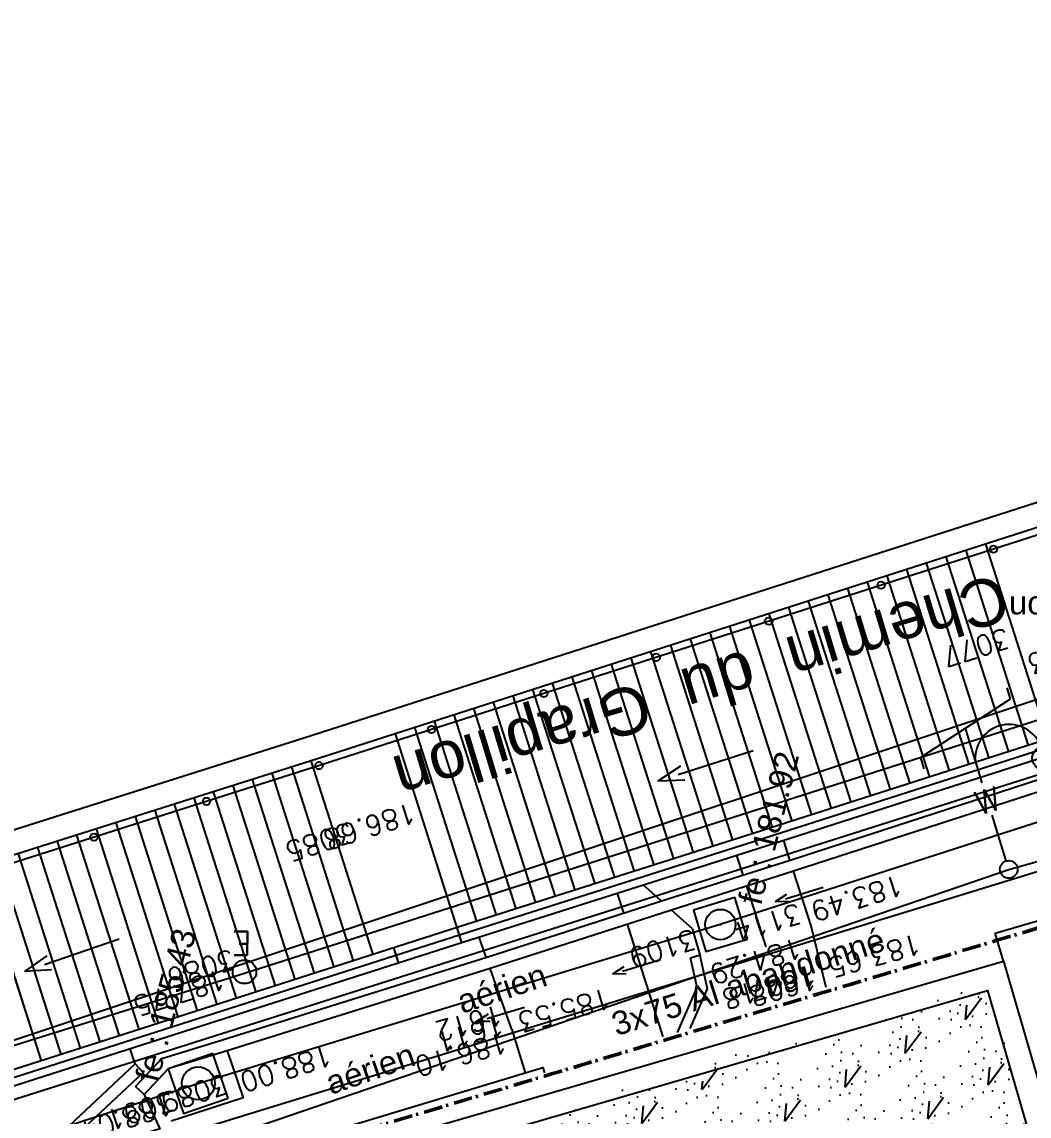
# Model space of a CAD drawing. Extents: x -594 to 29166, y -5797 to 14313.
# Drawn here: x 15936 to 17642, y 8526 to 10379 of the extents above; entities that cross this region are included whole.
import ezdxf
from ezdxf.enums import TextEntityAlignment as Align
from ezdxf.lldxf.tags import DXFTag

# ---------------------------------------------------------------- set-up
doc = ezdxf.new("R2010")
doc.units = 0
doc.linetypes.add('Style de ligne -15', pattern=[2.0832800000000002, 1.25, -0.41656, 0.1388600000000001, -0.2778600000000001])
doc.layers.get('0').update_dxf_attribs({"color": 252})
for name, color, linetype in [('A SITE', 252, 'Continuous'), ('AEP_SSL', 252, 'Continuous'), ('CAB_SSL', 252, 'Continuous'), ('EDF_SSL', 252, 'Texte-Electricite'), ('Fond topo - ASS', 252, 'Continuous'), ('Fond topo - BAT_ANN', 252, 'Continuous'), ('Fond topo - CLO_LEG', 252, 'Continuous'), ('Fond topo - CLO_MUR', 252, 'Continuous'), ('Fond topo - EAU', 252, 'Continuous'), ('Fond topo - EAU_TXT', 252, 'Continuous'), ('Fond topo - EDF', 252, 'Continuous'), ('Fond topo - VOI_NOM', 252, 'Continuous'), ('Fond topo - VOI_TXT', 252, 'Continuous'), ('Fond topo - Z_500', 252, 'Continuous'), ('GAZ_SSL', 252, 'Texte-GAZ'), ('prlm-VRD', 252, 'Continuous'), ('SA - bât D', 252, 'Continuous'), ('SA - muret béton', 252, 'Continuous'), ('SA - végétation basse', 252, 'Continuous'), ('TELECOM_SSL', 252, 'Texte-Telecom'), ('UNITAIRE SSL', 252, 'UNITAIRE')]:
    doc.layers.add(name, color=color, linetype=linetype)
for name, color, linetype, plot in [('Fond topo - N', 252, 'Continuous', False), ('Fond topo - NCACHE', 252, 'Continuous', False), ('Fond topo - ZCACHE', 252, 'Continuous', False)]:
    doc.layers.add(name, color=color, linetype=linetype, plot=plot)
doc.layers.add('Fond topo - P', color=252, linetype='Continuous', lineweight=50)
doc.styles.add('2000_ARIAL', font='arial.ttf', dxfattribs={"height": 0.400000006})
doc.styles.add('Lignes', font='arial.ttf', dxfattribs={"height": 0.35})
doc.styles.add('LignesA', font='arial.ttf', dxfattribs={"height": 0.349999994})
doc.styles.add('SIMPLEX', font='simplex_.ttf', dxfattribs={"height": 1.25})
doc.styles.add('TP-C_Autocad_Standard', font='simplex_.ttf', dxfattribs={"height": 1})
doc.styles.add('Tronçons', font='arial.ttf', dxfattribs={"height": 0.25})
tags = doc.linetypes.add('L16', pattern=[0.37500001490116125, 0.300000011920929, -0.07500000298023224]).pattern_tags.tags
tags[6:7] = [DXFTag(74, 4), DXFTag(75, 0), DXFTag(340, '0'), DXFTag(46, 0.0), DXFTag(50, 0.0), DXFTag(44, 0.0), DXFTag(45, 0.0)]
tags[4:5] = [DXFTag(74, 4), DXFTag(75, 0), DXFTag(340, '0'), DXFTag(46, 0.0), DXFTag(50, 0.0), DXFTag(44, 0.0), DXFTag(45, 0.0)]
tags = doc.linetypes.add('Texte-Electricite', pattern='A,5,-0.25,["ELEC",Lignes,S=1,R=0,X=0,Y=-0.18],-1.25', length=6.5).pattern_tags.tags
tags[15:16] = [DXFTag(74, 4), DXFTag(75, 0), DXFTag(340, '0'), DXFTag(46, 0.0), DXFTag(50, 0.0), DXFTag(44, 0.0), DXFTag(45, 0.0)]
tags[4:5] = [DXFTag(74, 4), DXFTag(75, 0), DXFTag(340, '0'), DXFTag(46, 0.0), DXFTag(50, 0.0), DXFTag(44, 0.0), DXFTag(45, 0.0)]
tags = doc.linetypes.add('Texte-GAZ', pattern='A,5,-0.25,["GAZ",Lignes,S=1,R=0,X=0,Y=-0.18],-1.25', length=6.5).pattern_tags.tags
tags[15:16] = [DXFTag(74, 4), DXFTag(75, 0), DXFTag(340, '0'), DXFTag(46, 0.0), DXFTag(50, 0.0), DXFTag(44, 0.0), DXFTag(45, 0.0)]
tags[4:5] = [DXFTag(74, 4), DXFTag(75, 0), DXFTag(340, '0'), DXFTag(46, 0.0), DXFTag(50, 0.0), DXFTag(44, 0.0), DXFTag(45, 0.0)]
tags = doc.linetypes.add('Texte-HT', pattern='A,5,-0.25,["HT",Lignes,S=1,R=0,X=0,Y=-0.18],-1.25', length=6.5).pattern_tags.tags
tags[15:16] = [DXFTag(74, 4), DXFTag(75, 0), DXFTag(340, '0'), DXFTag(46, 0.0), DXFTag(50, 0.0), DXFTag(44, 0.0), DXFTag(45, 0.0)]
tags[4:5] = [DXFTag(74, 4), DXFTag(75, 0), DXFTag(340, '0'), DXFTag(46, 0.0), DXFTag(50, 0.0), DXFTag(44, 0.0), DXFTag(45, 0.0)]
tags = doc.linetypes.add('Texte-Telecom', pattern='A,5,-0.25,["TEL",Lignes,S=1,R=0,X=0,Y=-0.18],-1.25', length=6.5).pattern_tags.tags
tags[15:16] = [DXFTag(74, 4), DXFTag(75, 0), DXFTag(340, '0'), DXFTag(46, 0.0), DXFTag(50, 0.0), DXFTag(44, 0.0), DXFTag(45, 0.0)]
tags[4:5] = [DXFTag(74, 4), DXFTag(75, 0), DXFTag(340, '0'), DXFTag(46, 0.0), DXFTag(50, 0.0), DXFTag(44, 0.0), DXFTag(45, 0.0)]
tags = doc.linetypes.add('Texte-TelecomA', pattern='A,5,-0.25,["TEL",LignesA,S=1,R=0,X=0,Y=-0.18],-1.25', length=6.5).pattern_tags.tags
tags[15:16] = [DXFTag(74, 4), DXFTag(75, 0), DXFTag(340, '0'), DXFTag(46, 0.0), DXFTag(50, 0.0), DXFTag(44, 0.0), DXFTag(45, 0.0)]
tags[4:5] = [DXFTag(74, 4), DXFTag(75, 0), DXFTag(340, '0'), DXFTag(46, 0.0), DXFTag(50, 0.0), DXFTag(44, 0.0), DXFTag(45, 0.0)]
tags = doc.linetypes.add('UNITAIRE', pattern='A,0.25,-0.2000000029802322,0,-0.2000000029802322,0.25,-0.300000011920929,["UNI",TP-C_Autocad_Standard,S=0.1500000059604645,R=0,X=-0.1,Y=-0.05],-0.449999988079071', length=1.650000095367432).pattern_tags.tags
tags[23:24] = [DXFTag(74, 4), DXFTag(75, 0), DXFTag(340, '0'), DXFTag(46, 0.0), DXFTag(50, 0.0), DXFTag(44, 0.0), DXFTag(45, 0.0)]
tags[12:13] = [DXFTag(74, 4), DXFTag(75, 0), DXFTag(340, '0'), DXFTag(46, 0.0), DXFTag(50, 0.0), DXFTag(44, 0.0), DXFTag(45, 0.0)]
tags[10:11] = [DXFTag(74, 4), DXFTag(75, 0), DXFTag(340, '0'), DXFTag(46, 0.0), DXFTag(50, 0.0), DXFTag(44, 0.0), DXFTag(45, 0.0)]
tags[8:9] = [DXFTag(74, 4), DXFTag(75, 0), DXFTag(340, '0'), DXFTag(46, 0.0), DXFTag(50, 0.0), DXFTag(44, 0.0), DXFTag(45, 0.0)]
tags[6:7] = [DXFTag(74, 4), DXFTag(75, 0), DXFTag(340, '0'), DXFTag(46, 0.0), DXFTag(50, 0.0), DXFTag(44, 0.0), DXFTag(45, 0.0)]
tags[4:5] = [DXFTag(74, 4), DXFTag(75, 0), DXFTag(340, '0'), DXFTag(46, 0.0), DXFTag(50, 0.0), DXFTag(44, 0.0), DXFTag(45, 0.0)]

# ---------------------------------------------------------------- blocks, each defined once
blk = doc.blocks.new('A 90.ASS01')
at = {"ltscale": 2, "flags": 128}
blk.add_lwpolyline([(0.499143, -0.5), (0.499143, 0.4991430000000001), (-0.5000000000000001, 0.4991430000000001), (-0.5000000000000001, -0.5)], close=True, dxfattribs=at)
at = {"ltscale": 2}
for radius in [0.35, 0.01]:
    blk.add_circle((0, 0), radius, dxfattribs=at)
blk = doc.blocks.new('A 90.ESC01')
at = {"ltscale": 2}
for p, q in [((1.338104, 0), (0, 0)), ((1.257547, 0.126415), (1.7, 0)), ((1.257547, -0.126415), (1.7, 0))]:
    blk.add_line(p, q, dxfattribs=at)
blk = doc.blocks.new('A 90.CLOLEG')
at = {"ltscale": 2}
blk.add_circle((0, 0), 0.0625, dxfattribs=at)
blk = doc.blocks.new('A 90.EAU03')
at = {"ltscale": 2}
blk.add_circle((0, 0), 0.2, dxfattribs=at)
blk = doc.blocks.new('A 90.EAU99')
at = {"style": 'SIMPLEX'}
blk.add_text('E', height=0.4, dxfattribs=at).set_placement((0, 0), align=Align.MIDDLE_CENTER)
blk = doc.blocks.new('A 90.EDF02')
at = {"ltscale": 2}
for p, q in [((0.875, 2.75), (0.875, 2.95)), ((-0.875, 2.25), (0.875, 2.75)), ((0, 1.535431), (0, 2.5)), ((-0.875, 2.25), (-0.875, 2.05)), ((0.978086, 1.392164), (0.895804, 1.204402)), ((1.125, 1.349688), (1.125, 1.178214)), ((1.271914, 1.392164), (1.354196, 1.204402)), ((0, 0.15), (0, 0.9586370000000001))]:
    blk.add_line(p, q, dxfattribs=at)
for centre, radius in [((1.125, 1.625), 0.2), ((0, 0), 0.15)]:
    blk.add_circle(centre, radius, dxfattribs=at)
blk.add_arc((0.557686, 1.79611), 0.574625, 2.870977029506814, 166.0535219962534, dxfattribs=at)
at = {"style": 'SIMPLEX'}
blk.add_text('W', height=0.4, dxfattribs=at).set_placement((0, 1.217323), align=Align.MIDDLE_CENTER)
blk = doc.blocks.new('A 90.PTOPO')
at = {"layer": 'Fond topo - NCACHE', "style": 'SIMPLEX'}
blk.add_attdef('MAT', text='', height=0.34, dxfattribs=at).set_placement((0.09999999986030161, -0.09999999962747097), align=Align.TOP_LEFT)
at = {"layer": 'Fond topo - ZCACHE', "style": 'SIMPLEX'}
blk.add_attdef('ALT', (0.09999999986030161, 0.09999999962747097), '', height=0.34, dxfattribs=at)
blk = doc.blocks.new('A$C380262B1')
at = {"layer": 'SA - végétation basse'}
h = blk.add_hatch(dxfattribs=at)
h.set_pattern_fill('PELOUSE3', color=256, scale=30.0000012, angle=-20.82846392552948, style=0, pattern_type=2)
h.set_pattern_definition([(53.64742507447051, (-355966725.0913794, -417896002.4038396), (25.90557404612839, 279.0231308899995), [45.00000180000001, -235.2231349089251]), (53.64742507447051, (-355966622.9912696, -417895944.9532638), (25.90557404612839, 279.0231308899995), [45.00000180000001, -235.2231349089251]), (53.64742507447051, (-355966520.8911597, -417895887.5026879), (25.90557404612839, 279.0231308899995), [45.00000180000001, -235.2231349089251]), (84.69564707447051, (-355966725.0913794, -417896002.4038396), (-140.1973778235696, 53.33570164548996), [30.0000012, -250.223135508925]), (84.69564707447051, (-355966622.9912696, -417895944.9532638), (-140.1973778235696, 53.33570164548996), [30.0000012, -250.223135508925]), (84.69564707447051, (-355966520.8911597, -417895887.5026879), (-140.1973778235696, 53.33570164548996), [30.0000012, -250.223135508925]), (339.1715360744705, (-355966713.1822383, -417895996.5797812), (102.1001098539328, 57.45057585276996), [0, -150.000006]), (339.1715360744705, (-355966690.0264062, -417895992.8067606), (102.1001098539328, 57.45057585276996), [0, -150.000006]), (339.1715360744705, (-355966689.8230258, -417895975.583523), (102.1001098539328, 57.45057585276996), [0, -150.000006]), (339.1715360744705, (-355966667.4345751, -417895981.7416531), (102.1001098539328, 57.45057585276996), [0, -150.000006]), (339.1715360744705, (-355966667.4774275, -417895943.195383), (102.1001098539328, 57.45057585276996), [0, -150.000006]), (339.1715360744705, (-355966702.8836706, -417895964.7505906), (102.1001098539328, 57.45057585276996), [0, -150.000006]), (339.1715360744705, (-355966702.2829356, -417895958.2611007), (102.1001098539328, 57.45057585276996), [0, -150.000006]), (339.1715360744705, (-355966697.5441572, -417895931.7570084), (102.1001098539328, 57.45057585276996), [0, -150.000006]), (339.1715360744705, (-355966737.8127766, -417895991.9278612), (102.1001098539328, 57.45057585276996), [0, -150.000006]), (339.1715360744705, (-355966734.0439305, -417895977.6338269), (102.1001098539328, 57.45057585276996), [0, -150.000006]), (339.1715360744705, (-355966751.1803502, -417895988.4151785), (102.1001098539328, 57.45057585276996), [0, -150.000006]), (339.1715360744705, (-355966746.2589115, -417895966.6957147), (102.1001098539328, 57.45057585276996), [0, -150.000006]), (339.1715360744705, (-355966731.9516711, -417895957.2004339), (102.1001098539328, 57.45057585276996), [0, -150.000006]), (339.1715360744705, (-355966730.7826623, -417895942.7037272), (102.1001098539328, 57.45057585276996), [0, -150.000006]), (339.1715360744705, (-355966735.6028003, -417895921.9965949), (102.1001098539328, 57.45057585276996), [0, -150.000006]), (339.1715360744705, (-355966711.9952764, -417895945.1487683), (102.1001098539328, 57.45057585276996), [0, -150.000006]), (339.1715360744705, (-355966757.7047738, -417895945.8303224), (102.1001098539328, 57.45057585276996), [0, -150.000006]), (339.1715360744705, (-355966771.721233, -417895970.3808718), (102.1001098539328, 57.45057585276996), [0, -150.000006]), (339.1715360744705, (-355966749.1842839, -417896002.5399915), (102.1001098539328, 57.45057585276996), [0, -150.000006]), (339.1715360744705, (-355966733.1895816, -417896014.9160342), (102.1001098539328, 57.45057585276996), [0, -150.000006]), (339.1715360744705, (-355966751.1997662, -417896025.3617671), (102.1001098539328, 57.45057585276996), [0, -150.000006]), (339.1715360744705, (-355966706.0129958, -417896040.9795207), (102.1001098539328, 57.45057585276996), [0, -150.000006]), (339.1715360744705, (-355966717.181097, -417896012.3558841), (102.1001098539328, 57.45057585276996), [0, -150.000006]), (339.1715360744705, (-355966698.3883775, -417896014.7869055), (102.1001098539328, 57.45057585276996), [0, -150.000006])])
h.paths.add_polyline_path([(9143.451856914908, 5126.872771698981), (9543.829250941053, 5243.297675065695), (9476.5364152845, 5474.71319977194), (7903.926948038861, 5017.125107254832), (7966.708649275824, 4801.360975019634), (9138.984300242737, 5142.236397787928)])
at = {"layer": 'AEP_SSL', "ltscale": 100, "elevation": 1e-07, "flags": 128}
blk.add_lwpolyline([(-4657.503307238221, 2524.130644276738), (-4321.238532988355, 2506.505002174526), (2406.852579722181, 2512.462495360523), (5039.464848442003, 2523.522771988064), (5735.795530723408, 4713.059323653579), (6159.106952929869, 4859.974169917405), (8218.18221253343, 5503.858360275625), (11299.44719583727, 6487.653621472417), (12284.40978354774, 6868.603047262876), (12195.44643666595, 7437.495728023349), (11556.68527921662, 8377.556826360524)], dxfattribs=at)
at = {"layer": 'CAB_SSL', "elevation": 1e-07, "flags": 128}
blk.add_lwpolyline([(7487.56546122022, 4987.51810081303), (9512.62837620452, 5679.949145950376), (11514.97279806063, 6245.279453136026), (13033.62673330121, 8077.81467474997), (12147.44226196781, 9412.934152409434)], dxfattribs=at)
at = {"layer": 'EDF_SSL', "linetype": 'Texte-HT', "flags": 128}
blk.add_lwpolyline([(7763.814568566158, 5124.046093970536), (11650.91139446013, 6318.727680668234), (12323.15852432512, 6527.59858649224, -0.3379436446975143), (13124.6891353745, 5974.340765923261), (13610.63621998765, 3909.312584623694)], format="xyb", dxfattribs=at)
at = {"layer": 'Fond topo - BAT_ANN', "ltscale": 2, "flags": 128}
for points in [[(9473.087181895971, 6230.555729754268), (9578.777086501941, 5900.379235297441)], [(9406.378791015595, 6209.14551988244), (9512.052211957052, 5879.020520485937)], [(9439.732986409217, 6219.850624818354), (9545.41464918293, 5889.699877984821)], [(9373.024595575407, 6198.440415039658), (9478.68977454491, 5868.341162987052)], [(9306.316204508767, 6177.030204888432), (9411.964900093153, 5846.982448268681)], [(9306.316204508767, 6177.030204888432), (9411.964900093153, 5846.982448268681)], [(9339.67039999552, 6187.735309824347), (9445.327337319031, 5857.661805674433)], [(9239.607813674957, 6155.619995109736), (9345.240025455132, 5825.623733270912)], [(9272.962009068578, 6166.325099952518), (9378.602462774143, 5836.303090583532)], [(9172.899422654882, 6134.209784865378), (9278.515150817111, 5804.265018180012)], [(9206.253618141636, 6144.914889987557), (9311.877588136122, 5814.944375958293)], [(9139.545227168128, 6123.504680022596), (9245.152713544667, 5793.585661053657)], [(9072.83683619462, 6102.094470337032), (9178.427838953212, 5772.226945869624)], [(9106.191031681374, 6112.799575086682), (9211.790276365355, 5782.906303554772)], [(9006.128445314243, 6080.684260092675), (9111.702964408323, 5750.868231244384)], [(9039.4826406613, 6091.389364935457), (9145.065401727334, 5761.547588650136)], [(8972.77424982749, 6069.97915515676), (9078.34052699618, 5740.188873559236)], [(8906.065858760849, 6048.5689451918), (9011.568572418764, 5718.977237679063)], [(8939.420054340735, 6059.274050220846), (9044.954084279016, 5729.584510065614)], [(8839.357467833906, 6027.158735133707), (8944.797548698261, 5697.762692905962)], [(8872.711663274094, 6037.863840069621), (8978.183060558513, 5708.369965385645)], [(8772.64907695353, 6005.74852535501), (8878.02652507089, 5676.548148412257)], [(8806.003272393718, 6016.453630290925), (8911.412036931142, 5687.155420705675)], [(8739.294881327078, 5995.043420046567), (8844.64101321064, 5665.940875932573)], [(8672.586490539834, 5973.633210361003), (8777.869989536703, 5644.726331159472)], [(8705.940685980022, 5984.338315203785), (8811.255501303822, 5655.333603546022)], [(8605.87809951976, 5952.22300030291), (8711.098965955898, 5623.511786758899)], [(8639.232295099646, 5962.928105425089), (8744.48447781615, 5634.11905914545)], [(8539.169708499685, 5930.812790431081), (8644.327942281961, 5602.297242172061)], [(8572.523903939873, 5941.517895273863), (8677.713454188779, 5612.904514279216)], [(8505.815513199195, 5920.107685495167), (8610.942430375144, 5591.689969599246)], [(8473.162790527567, 5909.627719782292), (8577.549168141559, 5581.080234982072)], [(8330.395201640204, 5863.801367022096), (8435.383800463751, 5535.598203539847)], [(8264.26872885786, 5842.803844437002), (8369.302485184744, 5514.45951424539)], [(8297.331965202466, 5853.302605822681), (8402.343142824247, 5525.028858706354)], [(8198.14225579612, 5821.806321851908), (8303.22116999887, 5493.320824764668)], [(8231.205492373556, 5832.305083237587), (8336.261827591807, 5503.890169505029)], [(8132.015782920644, 5800.808799173682), (8237.139854719862, 5472.182135656475)], [(8165.079019451514, 5811.307560559361), (8270.180512266234, 5482.751480117439)], [(8098.952546389773, 5790.310037974267), (8204.099197080359, 5461.612790822982)], [(8032.826073653996, 5769.312515389173), (8138.017881894484, 5440.474101621657)], [(8065.889310045168, 5779.81127668172), (8171.05853962712, 5451.043446362018)], [(7966.699600638822, 5748.314992710947), (8071.936566615477, 5419.335412234067)], [(7999.762837169692, 5758.813754096626), (8104.977224161848, 5429.904756974428)], [(7900.573127670214, 5727.317470125853), (8005.855251429603, 5398.19672293961)], [(7933.63636424765, 5737.8162314184), (8038.895909069106, 5408.766067773103)], [(7867.509891232476, 5716.818708833306), (7972.814593790099, 5387.627378478645)], [(7801.422327430919, 5695.69955356419), (7906.733278604224, 5366.488689091056)], [(7834.44665488787, 5706.319947540759), (7939.773936197162, 5377.058033831417)], [(7768.403903907165, 5685.060703381895), (7873.692620918155, 5355.919344350695)], [(7818.419083906338, 5528.709056321531), (7873.692620918155, 5355.919344350695)], [(8316.57982119359, 5211.377072893082), (8313.748623011634, 5220.723314769565), (8723.662524065003, 5344.389579538255), (8726.353224320337, 5335.507143661379)]]:
    blk.add_lwpolyline(points, dxfattribs=at)
at = {"layer": 'Fond topo - CLO_LEG', "ltscale": 2, "flags": 128}
blk.add_lwpolyline([(11013.06895320304, 6702.626105491071), (10695.14430337586, 6605.165996029972), (10024.72309456207, 6392.455950472503), (9622.604160755873, 6265.940628573298), (8332.648496190086, 5851.926421001553), (7833.746667997912, 5693.507228977977), (7199.461275013164, 5489.134439919143), (6764.488303847611, 5350.472626462578), (6019.024438923225, 5110.180944018065)], dxfattribs=at)
at = {"layer": 'Fond topo - CLO_MUR', "ltscale": 2, "flags": 128}
for points in [[(11946.63422587328, 7061.579361185431), (11946.68468819, 7058.146476186811), (11958.40659285896, 7016.703787911682), (11595.09133487009, 6903.213489800691), (11119.63964817114, 6748.396131955086), (10691.56444715336, 6616.619698330759), (10021.10785124823, 6403.898425213992), (9618.969832686707, 6277.377098705619), (8328.99903175421, 5863.35803316906), (7830.090687749907, 5704.936772026121), (7195.798829058185, 5500.561899784951), (6760.825190041214, 5361.899873428046), (6003.153103170916, 5117.67301140353), (5798.926352476701, 5045.339962281286), (5763.726715324447, 5043.867090716957), (5344.751029880717, 4911.186677962542), (5135.522418888286, 4837.955181114376), (4748.130107484758, 4683.849306218326), (4567.097202828154, 4588.07363556698), (4376.843392662704, 4474.072924535722), (3866.990749305114, 4113.186447322369)], [(5756.555655691773, 5084.602906368672), (5756.555655831471, 5084.602906368672), (5791.05100040324, 5086.046308092772), (5990.017048688605, 5156.516121141612), (6748.309550900012, 5400.942966900765), (7183.285471657291, 5539.605720620601), (7817.599421972409, 5743.987711053341), (8316.5300284978, 5902.41604130715), (9606.552545260638, 6316.451705247163), (10008.7557699997, 6442.993546836077), (10679.33327141218, 6655.753180757164), (11107.57702863775, 6787.581501714884), (11582.63126732782, 6942.275075241922), (11908.09409301728, 7043.941251840442), (11904.1831960436, 7057.768192701041)], [(9142.085287114605, 5695.748346485197), (9131.42214990221, 5728.830819204449)], [(9062.683635624126, 5670.575935486703), (9052.204514155164, 5703.558102808892)], [(9178.036601096392, 5584.209094382822), (9148.220850294456, 5676.712710782885)], [(8924.0042346064, 5626.553414575755), (8894.013860682026, 5653.297637961804)], [(9101.458384888247, 5548.535620607435), (9068.739730259404, 5651.514878962188)], [(8976.35608073324, 5579.868118837475), (8941.314037842676, 5611.11722011119)], [(8577.432178938761, 5581.037924531846), (8585.658535407856, 5555.321644432842)], [(8976.35608073324, 5579.868118837475), (8990.191107615829, 5533.711241930722)], [(9203.627917123958, 5480.099544860422), (9178.036601096392, 5584.209094382822)], [(8627.59341141209, 5531.07407670468), (8615.582038089633, 5564.834049902855)], [(8470.51407857798, 5546.835994720458), (8478.740435093641, 5521.119714621454)], [(8951.371600991115, 5403.670540452003), (8984.622233873233, 5479.598935134708), (8973.58353571035, 5530.079636536538)], [(8972.768702264875, 5410.152229387312), (9002.409239951521, 5477.836908958851), (8990.191107615829, 5533.711241930722)], [(8973.58353571035, 5530.079636536538), (8989.93750596419, 5535.033641662448)], [(8671.093178587034, 5408.810707181691), (8634.300541086122, 5512.222567573189)], [(8671.093178587034, 5408.810707181691), (8693.292444664985, 5335.227279178797)], [(8032.593563990667, 5350.407758727669), (8024.469745950773, 5375.803495012223)], [(8188.361538946629, 5372.820978797971), (8215.851511294022, 5292.976744100451), (8093.473184946924, 5253.634531237184)], [(7801.719875214621, 5050.113580562173), (7781.01389114745, 5114.850124157964), (8032.593563990667, 5350.407758727669)], [(8046.263170428574, 5335.808379948138), (8032.593563990667, 5350.407758727669)], [(7818.786410382017, 5062.405587080865), (7803.916527284309, 5108.895762730389), (8046.263170428574, 5335.808379948138)], [(8048.207577737048, 5298.446364887058), (8074.572231667116, 5240.473471861332), (7936.275083757937, 5196.614447981118)]]:
    blk.add_lwpolyline(points, dxfattribs=at)
for points in [[(11343.29228000715, 6113.533906918018), (11255.84951904602, 6400.407557189464, 0.4408759077093375), (11209.58770718426, 6422.43868401274), (10863.88522386551, 6312.200517579912), (10121.76772756502, 6074.19121172279), (9079.686832241714, 5740.619827248155), (8579.803016455844, 5581.796329468488), (7940.663035074249, 5377.342447079717), (6874.063527910039, 5036.190587654709), (6307.745935814455, 4854.44377809763), (5603.550239698961, 4629.962216969579), (5448.698277072981, 4574.623246304691), (5238.333492539823, 4512.935848534107), (4962.167990067974, 4398.673116508871), (4739.823423745111, 4271.408816799521), (4556.784951733425, 4168.18716339767), (4444.459800748155, 4090.558235906065), (4277.062816964462, 3986.162450537086), (4117.869460908696, 3861.611535400152), (4098.747674236074, 3847.307621501386), (3964.908347278833, 3743.032586574554)], [(11317.44550387375, 6105.726933851837), (11230.0226715859, 6392.535203322767, 0.4670975133110565), (11219.14476486854, 6397.146728169172), (10872.1094774548, 6286.483554914593), (10130.01338001341, 6048.481112159788), (9087.89035785012, 5714.896238408982), (8588.004065630957, 5556.071953848003), (7948.889391450211, 5351.626167073845), (6882.288973545656, 5010.474016331135), (6315.971430949867, 4828.72720900923), (5611.750646168366, 4604.237650334835), (5606.732141459361, 4602.443644963205)]]:
    blk.add_lwpolyline(points, format="xyb", dxfattribs=at)
at = {"layer": 'Fond topo - CLO_MUR', "linetype": 'L16', "ltscale": 2, "flags": 128}
blk.add_lwpolyline([(11330.3688918706, 6109.630420431494), (11242.9360952694, 6396.471380256115, 0.4473470729667258), (11214.24787403084, 6409.754962753504), (10867.99735068344, 6299.342036340385), (10125.89055388235, 6061.336162127554), (9083.7885950692, 5727.758032642304), (8583.9035410434, 5568.934141471981), (7944.776213448495, 5364.484307263046), (6878.176250634715, 5023.332301806658), (6311.858683405444, 4841.585493460298), (5607.650442840531, 4617.099933512509), (5605.14117507264, 4616.203064844012)], format="xyb", dxfattribs=at)
at = {"layer": 'Fond topo - CLO_MUR', "ltscale": 2, "flags": 128}
blk.add_lwpolyline([(8033.595946803689, 5312.102873995899), (8077.952542295679, 5359.561723098158), (8182.419284293428, 5391.917845234274), (8628.250746708363, 5531.285816431045), (8935.22590692155, 5630.1681201905), (9142.11959745735, 5695.759450830518), (9655.405046185479, 5861.878279037773), (10199.38375265338, 6034.879525657742), (10745.84631952457, 6210.29099933803), (10751.95901049301, 6191.248021367936), (10205.4708271753, 6015.828324854373), (9661.51494430378, 5842.834337055682), (9148.220850294456, 5676.712710782885), (8941.314037842676, 5611.11722011119), (8634.300541086122, 5512.222567573189), (8188.361538946629, 5372.820978797971), (8088.939895248041, 5342.027457803487), (8048.207577737048, 5298.446364887058)], close=True, dxfattribs=at)
at = {"layer": 'Fond topo - CLO_MUR', "linetype": 'L16', "ltscale": 2, "flags": 128}
for points in [[(8860.575179057196, 5606.121757719665), (8850.026763929054, 5639.322021417319)], [(8927.222391217947, 5396.355172619223), (8866.631320631132, 5587.060553394257)]]:
    blk.add_lwpolyline(points, dxfattribs=at)
at = {"layer": 'GAZ_SSL', "linetype": 'Texte-GAZ', "ltscale": 100, "elevation": 1e-07, "flags": 128}
blk.add_lwpolyline([(-5152.651921892539, 2364.05467223376), (2667.48430300504, 2357.66564430669), (4919.708398170769, 2311.990035325289), (4981.80716377683, 2316.586419288069), (5207.02262991108, 2843.639868218452), (5728.464187914506, 4507.656638603657), (6339.110038243234, 4692.383073084056), (6432.225606171414, 4848.188790306449), (10857.22253280692, 6251.024251058697), (11031.19929251261, 6212.292158883064), (11941.10199040733, 6493.718900345265), (12510.72370973416, 6660.813371278345), (12700.19937152974, 6574.037991091608), (12863.2275196258, 5583.501624129712), (13335.00721133314, 3411.644413694739), (13791.09376040287, 3267.407752200961), (13865.71458079852, 2980.878825392574), (14635.98717409186, 3165.204820595682), (15405.97443720326, 3172.404109500349)], dxfattribs=at)
at = {"layer": 'SA - bât D', "elevation": 1e-07, "flags": 128}
for points in [[(7928.301503648981, 4790.185503289104), (7854.264003969729, 5044.632842950522), (9503.776585264131, 5524.291149992495), (9582.238310901448, 5254.466565139591)], [(7966.708649275824, 4801.360975019634), (7903.848536452278, 5017.394587118178), (9476.5364152845, 5474.71319977194), (9543.829250941053, 5243.297675065695)]]:
    blk.add_lwpolyline(points, dxfattribs=at)
at = {"layer": 'SA - muret béton', "elevation": 1e-07, "flags": 128}
blk.add_lwpolyline([(9503.776585264131, 5524.291149992495), (9489.932273607701, 5571.870394237339), (10222.42092280649, 5785.00537239015)], dxfattribs=at)
at = {"layer": 'TELECOM_SSL', "linetype": 'Texte-TelecomA', "elevation": 1e-07, "flags": 128}
blk.add_lwpolyline([(5337.191374832764, 4562.161648645997), (11081.4265221823, 6474.496048502623)], dxfattribs=at)
at = {"layer": 'UNITAIRE SSL', "ltscale": 200, "elevation": 1e-07, "flags": 128}
blk.add_lwpolyline([(-5369.323243759573, 4907.749354373664), (-4092.277112370357, 2915.095972269773), (1383.169260621071, 3181.032850407064), (5037.592502357438, 4148.632023856044), (6149.244980933145, 4707.472472917289), (7015.098215872422, 4951.400265283882), (8140.342157287523, 5317.590832151472), (9024.055468244478, 5587.232588510959), (10084.9646597635, 5928.456863574683), (11017.82730841078, 6277.344182692467), (12233.88748117723, 7183.345970883965), (11504.18372829445, 8257.060418836772)], dxfattribs=at)
at = {"layer": 'Fond topo - ASS', "ltscale": 2, "zscale": 100}
for p, xscale, yscale, rotation in [((9024.268000712618, 5586.5293296054), 73.46722247026369, 73.46722247026369, 16.81538161685303), ((8139.587852032855, 5317.331734206527), 79.7563923530909, 79.7563923530909, 18.95719396938199)]:
    blk.add_blockref('A 90.ASS01', p, dxfattribs=dict(at, xscale=xscale, yscale=yscale, rotation=rotation))
at = {"layer": 'Fond topo - BAT_ANN', "ltscale": 2}
for p, xscale, yscale, zscale, rotation in [((9079.935884987935, 5881.308112572878), 99.99999999999999, 99.99999999999999, 99.99999999999999, 197.7765090137195), ((9198.291422100738, 5649.516528099774), 49.99999999999999, 49.99999999999999, 100, 196.8068488920958), ((8005.909530026838, 5562.423250824212), 100, 100, 100, 198.9731972824019), ((8922.657181555405, 5527.014486491679), 49.99999999999999, 49.99999999999999, 100, 196.8068488920958), ((8692.530385171995, 5446.605513244866), 49.99999999999999, 49.99999999999999, 100, 196.8068488920958)]:
    blk.add_blockref('A 90.ESC01', p, dxfattribs=dict(at, xscale=xscale, yscale=yscale, zscale=zscale, rotation=rotation))
at = {"layer": 'Fond topo - CLO_LEG', "ltscale": 2}
for p, xscale, yscale, zscale, rotation in [((9486.859857151285, 6222.373185120522), 100, 100, 100, 197.7941512631845), ((9296.427738526836, 6161.253563314675), 100, 100, 100, 197.7941512631845), ((9105.995619809255, 6100.1339411363), 100, 100, 100, 197.7941512631845), ((8915.563501277938, 6039.014319051056), 100, 100, 100, 197.7941512631845), ((8725.131382560357, 5977.894696965813), 100, 100, 100, 197.7941512631845), ((8534.699264029041, 5916.775074973702), 100, 100, 100, 197.7941512631845), ((8344.267145451158, 5855.655452795326), 100, 100, 100, 197.7941512631845), ((8153.657947992906, 5795.090513769536), 99.99999999999999, 99.99999999999999, 99.99999999999999, 197.6165067271137), ((7963.037244835868, 5734.561615996062), 99.99999999999999, 99.99999999999999, 99.99999999999999, 197.6165067271137)]:
    blk.add_blockref('A 90.CLOLEG', p, dxfattribs=dict(at, xscale=xscale, yscale=yscale, zscale=zscale, rotation=rotation))
at = {"layer": 'Fond topo - EAU', "ltscale": 2, "xscale": 100, "yscale": 100, "zscale": 100, "rotation": 281.8601992815302}
blk.add_blockref('A 90.EAU03', (8217.983971117064, 5506.412404868751), dxfattribs=at)
at = {"layer": 'Fond topo - EAU_TXT', "ltscale": 2, "xscale": 100, "yscale": 100, "zscale": 100, "rotation": 179.9607580165454}
blk.add_blockref('A 90.EAU99', (8213.367437804118, 5554.816289059817), dxfattribs=at)
at = {"layer": 'Fond topo - EDF', "ltscale": 2, "xscale": 100, "yscale": 100, "zscale": 100, "rotation": 17.01884706825839}
blk.add_blockref('A 90.EDF02', (9512.62837620452, 5679.949145950376), dxfattribs=at)
at = {"layer": 'Fond topo - P', "ltscale": 2}
ref = blk.add_blockref('A 90.PTOPO', (9530.692691961303, 6050.595444627105), dxfattribs=dict(at, xscale=100, yscale=100, zscale=100, rotation=197.7963440902774))
ref.add_attrib('MAT', '3077', dxfattribs={"layer": 'Fond topo - N', "color": 0, "ltscale": 2, "height": 34, "rotation": 197.7963440575336, "style": 'SIMPLEX'}).set_placement((9518.114857422188, 6057.060587778687), align=Align.TOP_LEFT)
ref.add_attrib('ALT', '182.03', (9693.855696497485, 6091.091538220643), dxfattribs={"layer": 'Fond topo - Z_500', "color": 0, "ltscale": 2, "height": 34, "rotation": 197.7963440575336, "style": 'SIMPLEX'})
ref = blk.add_blockref('A 90.PTOPO', (8418.436174979433, 5721.359097771346), dxfattribs=dict(at, xscale=100, yscale=100, zscale=100, rotation=197.7963440953711))
ref.add_attrib('MAT', '3085', dxfattribs={"layer": 'Fond topo - N', "color": 0, "ltscale": 2, "height": 34, "rotation": 197.7963440638844, "style": 'SIMPLEX'}).set_placement((8405.85834053345, 5727.824241295456), align=Align.TOP_LEFT)
ref.add_attrib('ALT', '186.68', (8501.473783235997, 5793.694755807518), dxfattribs={"layer": 'Fond topo - Z_500', "color": 0, "ltscale": 2, "height": 34, "rotation": 197.7963440638844, "style": 'SIMPLEX'})
ref = blk.add_blockref('A 90.PTOPO', (9178.036601096392, 5584.209094382822), dxfattribs=dict(at, xscale=100, yscale=100, zscale=100, rotation=197.7963440902774))
ref.add_attrib('MAT', '3114', dxfattribs={"layer": 'Fond topo - N', "color": 0, "ltscale": 2, "height": 34, "rotation": 197.7963440575336, "style": 'SIMPLEX'}).set_placement((9165.45876651071, 5590.6742378138), align=Align.TOP_LEFT)
ref.add_attrib('ALT', '183.49', (9326.636967156082, 5671.512784808873), dxfattribs={"layer": 'Fond topo - Z_500', "color": 0, "ltscale": 2, "height": 34, "rotation": 197.7963440575336, "style": 'SIMPLEX'})
ref = blk.add_blockref('A 90.PTOPO', (8999.731671856716, 5540.73975700885), dxfattribs=dict(at, xscale=100, yscale=100, zscale=100, rotation=197.7963440902774))
ref.add_attrib('MAT', '3109', dxfattribs={"layer": 'Fond topo - N', "color": 0, "ltscale": 2, "height": 34, "rotation": 197.7963440575336, "style": 'SIMPLEX'}).set_placement((8987.1538374573, 5547.20490053296), align=Align.TOP_LEFT)
ref.add_attrib('ALT', '184.29', (9155.225009704009, 5564.858968649059), dxfattribs={"layer": 'Fond topo - Z_500', "color": 0, "ltscale": 2, "height": 34, "rotation": 197.7963440575336, "style": 'SIMPLEX'})
ref = blk.add_blockref('A 90.PTOPO', (9202.294360799715, 5495.160326082259), dxfattribs=dict(at, xscale=100, yscale=100, zscale=100, rotation=260.3218284248761))
ref.add_attrib('MAT', '1607', dxfattribs={"layer": 'Fond topo - N', "color": 0, "ltscale": 2, "height": 34, "rotation": 195.5897413310639, "style": 'SIMPLEX'}).set_placement((9190.75554641895, 5486.983788292854), align=Align.TOP_LEFT)
ref.add_attrib('ALT', '183.65', (9358.303554728627, 5571.569541003554), dxfattribs={"layer": 'Fond topo - Z_500', "color": 0, "ltscale": 2, "height": 34, "rotation": 195.5897413310639, "style": 'SIMPLEX'})
ref = blk.add_blockref('A 90.PTOPO', (8217.983971117064, 5506.412404868751), dxfattribs=dict(at, xscale=100, yscale=100, zscale=100, rotation=197.7963440953711))
ref.add_attrib('MAT', '3086', dxfattribs={"layer": 'Fond topo - N', "color": 0, "ltscale": 2, "height": 34, "rotation": 197.7963440638844, "style": 'SIMPLEX'}).set_placement((8205.406136671081, 5512.877548206597), align=Align.TOP_LEFT)
ref.add_attrib('ALT', '187.75', (8179.17228625156, 5511.905683390795), dxfattribs={"layer": 'Fond topo - Z_500', "color": 0, "ltscale": 2, "height": 34, "rotation": 197.7963440638844, "style": 'SIMPLEX'})
ref = blk.add_blockref('A 90.PTOPO', (9202.73710633628, 5487.200944684445), dxfattribs=dict(at, xscale=99.99999999999999, yscale=99.99999999999999, zscale=99.99999999999999, rotation=260.7833026616665))
ref.add_attrib('MAT', '1608', dxfattribs={"layer": 'Fond topo - N', "color": 0, "ltscale": 2, "height": 34, "rotation": 196.051215535528, "style": 'SIMPLEX'}).set_placement((9191.264521470293, 5478.931736946105), align=Align.TOP_LEFT)
ref.add_attrib('ALT', '184.18', (9178.46178417094, 5519.076289236545), dxfattribs={"layer": 'Fond topo - Z_500', "color": 0, "ltscale": 2, "height": 34, "rotation": 196.051215535528, "style": 'SIMPLEX'})
ref = blk.add_blockref('A 90.PTOPO', (8670.708721643314, 5427.230834588408), dxfattribs=dict(at, xscale=100, yscale=100, zscale=100, rotation=260.4852491390907))
ref.add_attrib('MAT', '1612', dxfattribs={"layer": 'Fond topo - N', "color": 0, "ltscale": 2, "height": 34, "rotation": 195.7531619811294, "style": 'SIMPLEX'}).set_placement((8659.193275636062, 5419.02141906321), align=Align.TOP_LEFT)
ref.add_attrib('ALT', '185.53', (8832.691793562844, 5479.467196948825), dxfattribs={"layer": 'Fond topo - Z_500', "color": 0, "ltscale": 2, "height": 34, "rotation": 195.7531619811294, "style": 'SIMPLEX'})
ref = blk.add_blockref('A 90.PTOPO', (8673.13281679526, 5409.249677881598), dxfattribs=dict(at, xscale=100, yscale=100, zscale=100, rotation=260.5720026791341))
ref.add_attrib('MAT', '1611', dxfattribs={"layer": 'Fond topo - N', "color": 0, "ltscale": 2, "height": 34, "rotation": 195.8399155301616, "style": 'SIMPLEX'}).set_placement((8661.629814095795, 5401.022835914045), align=Align.TOP_LEFT)
ref.add_attrib('ALT', '186.10', (8657.746098423377, 5404.60436195135), dxfattribs={"layer": 'Fond topo - Z_500', "color": 0, "ltscale": 2, "height": 34, "rotation": 195.8399155301616, "style": 'SIMPLEX'})
ref = blk.add_blockref('A 90.PTOPO', (8206.119991326705, 5295.414972212165), dxfattribs=dict(at, xscale=100, yscale=100, zscale=100, rotation=197.7963440953711))
ref.add_attrib('MAT', '3089', dxfattribs={"layer": 'Fond topo - N', "color": 0, "ltscale": 2, "height": 34, "rotation": 197.7963440638844, "style": 'SIMPLEX'}).set_placement((8193.542156880721, 5301.880115643143), align=Align.TOP_LEFT)
ref.add_attrib('ALT', '188.00', (8359.754946129397, 5382.908773049711), dxfattribs={"layer": 'Fond topo - Z_500', "color": 0, "ltscale": 2, "height": 34, "rotation": 197.7963440638844, "style": 'SIMPLEX'})
ref = blk.add_blockref('A 90.PTOPO', (8114.827484637499, 5266.661572828888), dxfattribs=dict(at, xscale=100, yscale=100, zscale=100, rotation=197.7963440953711))
ref.add_attrib('MAT', '3091', dxfattribs={"layer": 'Fond topo - N', "color": 0, "ltscale": 2, "height": 34, "rotation": 197.7963440638844, "style": 'SIMPLEX'}).set_placement((8102.249650238082, 5273.126716259866), align=Align.TOP_LEFT)
ref.add_attrib('ALT', '188.04', (8089.603858394548, 5299.812618549912), dxfattribs={"layer": 'Fond topo - Z_500', "color": 0, "ltscale": 2, "height": 34, "rotation": 197.7963440638844, "style": 'SIMPLEX'})
at = {"layer": 'CAB_SSL', "style": 'Tronçons'}
blk.add_text('aérien', height=40, rotation=19.36637165574932, dxfattribs=at).set_placement((8364.329375885427, 5297.669787704944))
at = {"layer": 'EDF_SSL', "style": 'Tronçons'}
for s, rotation, p in [('3x75 Al abandonné', 17.68768149022062, (8847.94795862399, 5397.231316380202)), ('aérien', 18.30549796210465, (8586.54297851026, 5435.172081645577))]:
    blk.add_text(s, height=40, rotation=rotation, dxfattribs=at).set_placement(p)
at = {"layer": 'Fond topo - VOI_NOM', "style": '2000_ARIAL'}
blk.add_text('Chemin  du  Grapillon', height=80, rotation=196.8528037933912, dxfattribs=at).set_placement((9497.812281409279, 6181.902008131146))
at = {"layer": 'Fond topo - VOI_TXT', "style": '2000_ARIAL'}
blk.add_text('Béton', height=40, rotation=179.9607579921626, dxfattribs=at).set_placement((9659.055003756657, 6142.372476868331))
at = {"layer": 'UNITAIRE SSL', "style": 'Tronçons'}
for s, p in [('fe : 181.92', (9092.812302755192, 5617.110336851328)), ('fe : 185.43', (8071.472011273727, 5317.328555509447))]:
    blk.add_text(s, height=40, rotation=75.72197817139816, dxfattribs=at).set_placement(p)

msp = doc.modelspace()

# ---------------------------------------------------------------- linework, layer by layer
at = {"layer": 'A SITE', "linetype": 'Style de ligne -15', "lineweight": 50, "ltscale": 25.4}
msp.add_open_spline([(4176.460323989, 5442.268083721201), (4369.671814654253, 5480.305082514233), (4562.883305319505, 5518.342081307264), (4903.035870079556, 5519.770962749722), (5243.188434839607, 5521.199844192178), (5979.862232432676, 5524.644192387673), (6716.536030025745, 5528.088540583168), (7278.196035443951, 5527.680984529125), (7839.856040862154, 5527.273428475082), (8021.33605249903, 5527.04436151977), (8202.816064135908, 5526.815294564457), (8808.175518535207, 5525.355672830381), (9413.534972934507, 5523.896051096305), (10716.35055125782, 5525.292875773189), (12019.16612958114, 5526.689700450073), (12242.59736941556, 5526.219074095052), (12466.02860924998, 5525.748447740031), (12816.58825669966, 5520.962446153984), (13167.14790414932, 5516.176444567938), (13202.67334411069, 5616.323253230989), (13238.19878407206, 5716.470061894041), (13267.88797985007, 5802.201202280354), (13297.57717562809, 5887.932342666667), (13327.26637146807, 5973.663483182873), (13356.95556730804, 6059.39462369908), (13408.40586833479, 6207.963585019167), (13459.85616936153, 6356.532546339254), (13477.00626972637, 6406.055533505653), (13494.1563700912, 6455.578520672052), (13528.56424594086, 6560.211756405557), (13562.97212179051, 6664.844992139062), (13573.34426940263, 6696.386357049848), (13583.71641701474, 6727.927721960633), (13599.14459516289, 6774.844311820367), (13614.57277331104, 6821.7609016801), (13678.89845151418, 7117.445058481407), (13743.22412971732, 7413.129215282714), (13957.44417426001, 7453.649993311512), (14171.6642188027, 7494.17077134031), (14164.33110006091, 7534.454284825461), (14156.99798131911, 7574.737798310613), (14190.69856097776, 7584.1885789299), (14224.3991406364, 7593.639359549188), (14227.54598275065, 7586.876309721521), (14230.6928248649, 7580.113259893854), (14293.31613396937, 7599.075882379029), (14355.93944307384, 7618.038504864206), (14360.33627129155, 7603.518153668139), (14364.73309950925, 7588.997802472074), (14537.19463817218, 7591.452871283189), (14709.72105367121, 7640.318572682433), (14664.80085229129, 7789.364483691123), (14619.88065091136, 7938.410394699813), (15047.10136485209, 8062.384212492531), (15474.32207879282, 8186.35803028525), (15686.72011032906, 8247.99634733282), (15899.1181418653, 8309.634664380394), (15904.18095425764, 8311.16615035549), (15909.24376664999, 8312.697636330588), (15908.24632720474, 8315.994988719141), (15907.24888775948, 8319.292341107695), (17672.66370066847, 8849.18489157519), (19438.07851357746, 9379.077442042686), (19648.94625719312, 9442.84166650947), (19859.81400080878, 9506.605890976254), (20255.34999765514, 9309.740046358256), (20650.88599450151, 9112.87420174026), (20960.83037043088, 8222.925854629979), (21270.77474636025, 7332.977507519699), (21180.20482578994, 7304.155253916865), (21089.63490521962, 7275.333000314032), (21163.08192130905, 7017.583632131451), (21236.52893739848, 6759.834263948869), (21251.59096196499, 6763.900398713808), (21266.65298653151, 6767.966533478745), (21275.66331628615, 6734.589920389879), (21284.67364604079, 6701.213307301014), (21269.90174220742, 6697.225493309333), (21255.12983837404, 6693.237679317652), (21270.02909754186, 6638.046934804524), (21284.92835670968, 6582.856190291396), (21291.18791271421, 6584.546016145794), (21297.44746871873, 6586.235842000193), (21305.99505503359, 6495.045994312171), (21402.88127022713, 6506.77370062368), (21487.34614140726, 6527.117243858374), (21571.8110125874, 6547.460787093069), (21569.54090915693, 6559.077459708715), (21567.27080572647, 6570.694132324361), (21604.9826147757, 6578.638180696444), (21642.69442382495, 6586.582229068526), (21649.99092684802, 6549.24424479024), (21657.28742987109, 6511.906260511954), (21652.49321263043, 6510.896351562153), (21647.69899538977, 6509.88644261235), (21807.59759874861, 5746.171790918018), (21967.49620210746, 4982.457139223686), (21977.29087856582, 4938.619647976331), (21987.08555502418, 4894.782156728977), (22015.77968985148, 4743.897667099305), (22044.47382467878, 4593.013177469635), (22063.49845796792, 4473.15386370534), (22082.52309125707, 4353.294549941044), (22101.17758034708, 4237.725041504161), (22119.8320694371, 4122.155533067276), (22124.34521501322, 4087.383801149612), (22128.85836058934, 4052.612069231947), (22138.67043277023, 3933.294823616047), (22148.48250495112, 3813.977578000148), (22152.89930715496, 3687.239417307076), (22157.31610935879, 3560.501256614004), (22156.076484195, 3368.858372212821), (22154.83685903121, 3177.215487811639), (22152.19921093334, 3078.786779554529), (22149.56156283546, 2980.358071297419), (22145.45597761818, 2863.604543402881), (22141.35039240089, 2746.851015508344), (22132.84957172425, 2586.184714510545), (22124.3487510476, 2425.518413512747), (22087.73229281092, 1950.645502867765), (22051.11583457425, 1475.772592222784), (21993.93267188069, 847.2728484507301), (21936.74950918714, 218.7731046786765), (21915.72911809816, 183.1543716948916), (21894.70872700917, 147.5356387111067), (21213.22959377029, 141.5663173796755), (20531.75046053142, 135.5969960482442), (20529.70391122794, 160.0584829811443), (20527.65736192447, 184.5199699140445), (20322.85211202239, 176.690893984845), (20118.04686212031, 168.8618180556456), (19882.16605612223, 159.8448189737624), (19646.28525012414, 150.8278198918793), (19256.88795437214, 145.1817412266304), (18867.49065862014, 139.5356625613815), (18773.40076004949, -158.0539794890239), (18679.31086147885, -455.6436215394293), (18604.52972435834, -1398.2892427307), (18529.74858723784, -2340.934863921971), (18635.05281645298, -2777.584667182492), (18740.3570456681, -3214.234470443014), (18588.75649128179, -3295.852804806581), (18437.15593689547, -3377.471139170148), (18384.51067286626, -3407.386502780186), (18331.86540883705, -3437.301866390224), (18280.61346701965, -3484.555506740129), (18229.36152520225, -3531.809147090034), (18125.26721579346, -3688.348619902795), (18021.17290638468, -3844.888092715555), (17973.14358509049, -3961.195121001385), (17925.1142637963, -4077.502149287216), (17903.6595444782, -4188.267269896076), (17882.2048251601, -4299.032390504935), (17853.8311819437, -4428.724102620885), (17825.4575387273, -4558.415814736834), (17795.32097892486, -4816.051617467339), (17765.18441912243, -5073.687420197844), (17828.42555699479, -5320.211674328882), (17891.66669486716, -5566.73592845992), (16164.83861855822, -5333.520038808841), (14438.01054224929, -5100.304149157763), (14043.04613360993, -5030.62411782032), (13648.08172497056, -4960.944086482877), (13506.14388269963, -4936.078551666066), (13364.20604042869, -4911.213016849256), (13220.84792956359, -4883.357134984888), (13077.48981869849, -4855.501253120519), (12791.93663099906, -4799.706438058725), (12506.38344329963, -4743.911622996931), (12128.34885504419, -4679.679125337937), (11750.31426678875, -4615.446627678944), (11530.96657057306, -4571.296341279807), (11311.61887435737, -4527.14605488067), (10549.50275420606, -4375.436976027418), (9787.386634054754, -4223.727897174167), (9847.497623255429, -3981.593318758593), (9907.608612456102, -3739.45874034302), (9806.224612371345, -3461.390401503092), (9704.840612286585, -3183.322062663164), (9715.186505392605, -3083.78428544866), (9725.532398498623, -2984.246508234157), (9824.047302511954, -2441.958219058206), (9922.562206525283, -1899.669929882255), (9651.720328772337, -1701.166952330637), (9380.878451019391, -1502.663974779018), (9447.608481402609, -1104.824686992503), (9514.338511785827, -706.9853992059885), (9834.997575414756, -611.0330797781556), (10155.65663904368, -515.0807603503229), (10247.11430860766, 11.58272047775972), (10338.57197817164, 538.2462013058423), (10143.19891171326, 564.034399210519), (9947.825845254876, 589.8225971151958), (9948.480143309253, 594.7796016490087), (9949.134441363629, 599.7366061828216), (9614.749591614567, 638.6852105942904), (9280.364741865505, 677.6338150057593), (8737.858740855809, 744.5739853015723), (8195.352739846112, 811.5141555973853), (7103.907474774716, 948.2615167649813), (6012.462209703319, 1085.008877932577), (5516.206690876444, 1145.917004896744), (5019.951172049568, 1206.825131860911), (4567.056891918675, 1262.264872866837), (4114.162611787784, 1317.704613872763), (4102.179930818145, 1307.408669484968), (4090.197249848507, 1297.112725097174), (3869.943570597327, 1322.109522471705), (3649.689891346147, 1347.106319846236), (3455.220307945352, 1370.40469088167), (3260.750724544557, 1393.703061917104), (3258.524318804017, 1373.559348491966), (3256.297913063478, 1353.415635066829), (2884.9618248586, 1399.247563906887), (2513.625736653723, 1445.079492746946), (2816.188598448748, 2481.82475935111), (3118.751460243772, 3518.570025955275), (3122.582998515823, 3517.421165562354), (3126.414536787875, 3516.272305169434), (3182.802811835182, 3704.331784302535), (3239.191086882488, 3892.391263435636), (3244.935288008489, 3911.548615905299), (3250.679489134491, 3930.705968374963), (3342.692954312362, 4248.16559893286), (3434.706419490234, 4565.625229490758), (3504.836904109278, 4748.284544670305), (3574.967388728322, 4930.943859849853), (3700.502833669992, 5086.55402693077), (3826.038278611662, 5242.164194011688), (4001.249301300331, 5342.216138866444), (4176.460323989, 5442.268083721201)], degree=2, knots=[0, 0, 0, 1, 1, 2, 2, 3, 3, 4, 4, 5, 5, 6, 6, 7, 7, 8, 8, 9, 9, 10, 10, 11, 11, 12, 12, 13, 13, 14, 14, 15, 15, 16, 16, 17, 17, 18, 18, 19, 19, 20, 20, 21, 21, 22, 22, 23, 23, 24, 24, 25, 25, 26, 26, 27, 27, 28, 28, 29, 29, 30, 30, 31, 31, 32, 32, 33, 33, 34, 34, 35, 35, 36, 36, 37, 37, 38, 38, 39, 39, 40, 40, 41, 41, 42, 42, 43, 43, 44, 44, 45, 45, 46, 46, 47, 47, 48, 48, 49, 49, 50, 50, 51, 51, 52, 52, 53, 53, 54, 54, 55, 55, 56, 56, 57, 57, 58, 58, 59, 59, 60, 60, 61, 61, 62, 62, 63, 63, 64, 64, 65, 65, 66, 66, 67, 67, 68, 68, 69, 69, 70, 70, 71, 71, 72, 72, 73, 73, 74, 74, 75, 75, 76, 76, 77, 77, 78, 78, 79, 79, 80, 80, 81, 81, 82, 82, 83, 83, 84, 84, 85, 85, 86, 86, 87, 87, 88, 88, 89, 89, 90, 90, 91, 91, 92, 92, 93, 93, 94, 94, 95, 95, 96, 96, 97, 97, 98, 98, 99, 99, 100, 100, 101, 101, 102, 102, 103, 103, 104, 104, 105, 105, 106, 106, 107, 107, 108, 108, 109, 109, 110, 110, 111, 111, 112, 112, 113, 113, 114, 114, 115, 115, 115], dxfattribs=at)

# ---------------------------------------------------------------- block references
at = {"layer": 'prlm-VRD'}
msp.add_blockref('A$C380262B1', (8094.782763188872, 3263.943246462347), dxfattribs=at)

doc.saveas('drawing.dxf')
